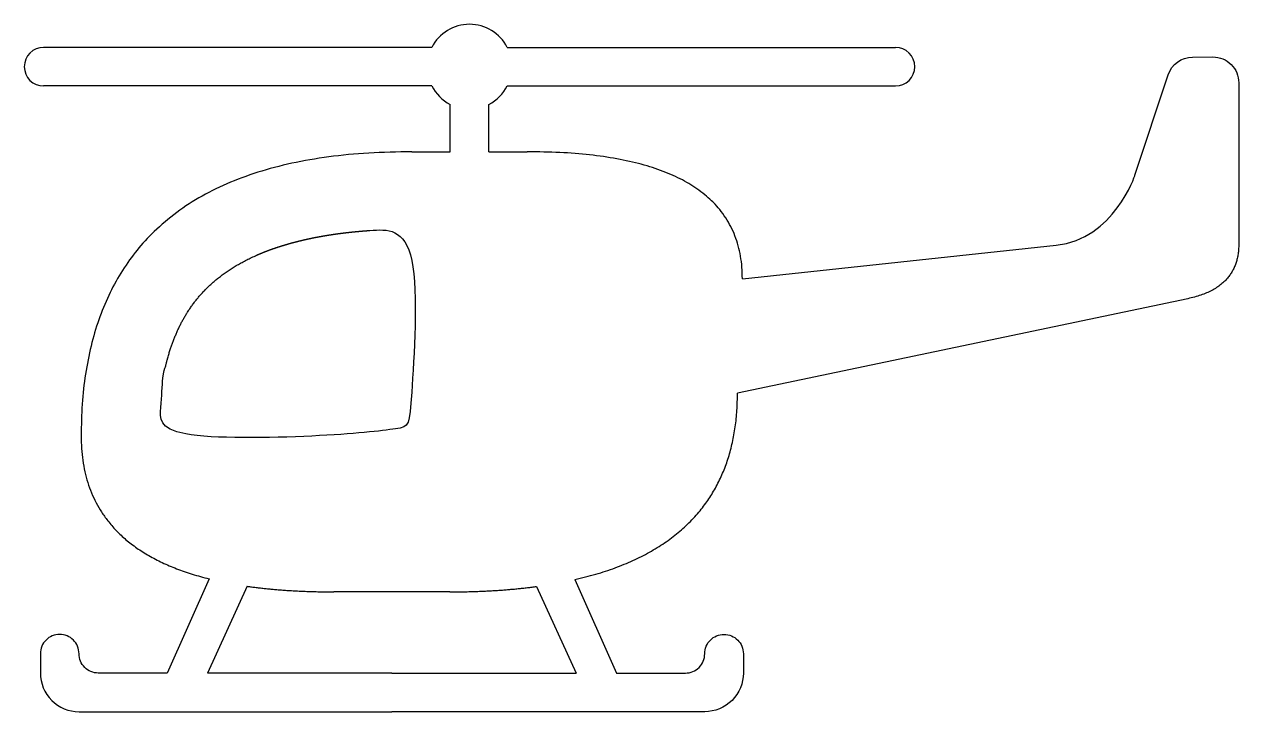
# Model space of a CAD drawing. Header units: inches. Extents: x 253 to 340, y -22 to 106.
# Drawn here: x 292.92 to 340.07, y 79.16 to 105.84 of the extents above.
import ezdxf

# ---------------------------------------------------------------- set-up
doc = ezdxf.new("R2010")
doc.units = ezdxf.units.IN
doc.header["$MEASUREMENT"] = 0

msp = doc.modelspace()

# ---------------------------------------------------------------- linework, layer by layer
for points in [[(308.743, 104.946), (293.672, 104.946)], [(311.672, 104.946), (326.743, 104.946)], [(308.743, 103.446), (293.672, 103.446)], [(311.672, 103.446), (326.743, 103.446)], [(309.458, 100.894), (309.458, 102.732)], [(310.958, 100.894), (310.958, 102.732)], [(307.964, 100.894), (309.458, 100.894)], [(310.958, 100.894), (312.451, 100.894)], [(320.801, 95.967), (332.979, 97.264)], [(338.096, 95.192), (320.612, 91.527)], [(300.094, 84.318), (298.466, 80.662)], [(301.576, 84.031), (300.039, 80.662)], [(312.813, 84.022), (314.347, 80.662)], [(314.302, 84.29), (315.92, 80.662)], [(309.44, 83.813), (304.946, 83.813)], [(307.193, 80.662), (300.039, 80.662)], [(307.193, 80.662), (314.347, 80.662)]]:
    msp.add_lwpolyline(points)
for points in [[(336.043, 99.984), (337.329, 103.881, -0.32252), (338.275, 104.568), (339.065, 104.572, -0.415449), (340.07, 103.572), (340.07, 97.294)], [(298.466, 80.662), (295.797, 80.662, -0.414214), (295.047, 81.412), (295.047, 81.412, 0.414214), (294.297, 82.162), (294.297, 82.162, 0.414214), (293.547, 81.412), (293.547, 80.662, 0.414214), (295.047, 79.162), (307.193, 79.162)], [(315.92, 80.662), (318.589, 80.662, 0.414214), (319.339, 81.412), (319.339, 81.412, -0.414214), (320.089, 82.162), (320.089, 82.162, -0.414214), (320.839, 81.412), (320.839, 80.662, -0.414214), (319.339, 79.162), (307.193, 79.162)]]:
    msp.add_lwpolyline(points, format="xyb")
for centre, radius, start, end in [((310.208, 104.196), 1.645, 27.1232, 152.8768), ((293.672, 104.196), 0.75, 90, 270), ((326.743, 104.196), 0.75, 270, 90), ((310.208, 104.196), 1.645, 207.1232, 242.8768), ((310.208, 104.196), 1.645, 297.1232, 332.8768)]:
    msp.add_arc(centre, radius, start, end)
for points, degree in [([(307.964, 100.894), (295.128, 100.894), (295.128, 89.86)], 2), ([(320.801, 95.967), (320.801, 100.894), (312.451, 100.894)], 2), ([(332.979, 97.264), (335.225, 97.504), (336.043, 99.984), (336.043, 99.984)], 3), ([(340.07, 97.294), (340.07, 95.606), (338.096, 95.192)], 2), ([(314.302, 84.29), (320.612, 85.73), (320.612, 91.527)], 2), ([(295.128, 89.86), (295.128, 85.56), (300.094, 84.318)], 2), ([(301.576, 84.031), (303.085, 83.813), (304.946, 83.813)], 2), ([(309.44, 83.813), (311.277, 83.813), (312.813, 84.022)], 2)]:
    msp.add_open_spline(points, degree=degree)
msp.add_rational_spline([(306.336, 97.84), (306.295, 97.837), (306.255, 97.834), (306.215, 97.831), (306.174, 97.828), (306.134, 97.825), (306.094, 97.822), (306.055, 97.818), (306.015, 97.815), (305.975, 97.812), (305.936, 97.808), (305.897, 97.804), (305.857, 97.801), (305.818, 97.797), (305.779, 97.794), (305.741, 97.79), (305.702, 97.786), (305.663, 97.782), (305.625, 97.778), (305.587, 97.774), (305.548, 97.77), (305.51, 97.765), (305.472, 97.761), (305.434, 97.757), (305.396, 97.752), (305.359, 97.748), (305.321, 97.743), (305.284, 97.739), (305.247, 97.734), (305.21, 97.729), (305.173, 97.724), (305.136, 97.719), (305.099, 97.715), (305.062, 97.709), (305.026, 97.704), (304.989, 97.699), (304.953, 97.694), (304.917, 97.689), (304.881, 97.683), (304.845, 97.678), (304.809, 97.673), (304.773, 97.667), (304.738, 97.661), (304.702, 97.656), (304.667, 97.65), (304.632, 97.644), (304.597, 97.638), (304.562, 97.632), (304.527, 97.626), (304.492, 97.62), (304.458, 97.614), (304.423, 97.608), (304.389, 97.602), (304.355, 97.595), (304.321, 97.589), (304.287, 97.583), (304.253, 97.576), (304.219, 97.57), (304.185, 97.563), (304.152, 97.556), (304.119, 97.55), (304.085, 97.543), (304.052, 97.536), (304.019, 97.529), (303.986, 97.522), (303.954, 97.515), (303.921, 97.508), (303.889, 97.501), (303.856, 97.493), (303.824, 97.486), (303.792, 97.479), (303.76, 97.471), (303.728, 97.464), (303.696, 97.456), (303.665, 97.449), (303.633, 97.441), (303.602, 97.434), (303.57, 97.426), (303.539, 97.418), (303.508, 97.41), (303.477, 97.402), (303.447, 97.394), (303.416, 97.386), (303.385, 97.378), (303.355, 97.37), (303.325, 97.362), (303.294, 97.354), (303.264, 97.345), (303.235, 97.337), (303.205, 97.329), (303.175, 97.32), (303.146, 97.312), (303.116, 97.303), (303.087, 97.294), (303.057, 97.286), (303.028, 97.277), (302.999, 97.268), (302.971, 97.259), (302.942, 97.25), (302.913, 97.241), (302.885, 97.233), (302.856, 97.223), (302.828, 97.214), (302.8, 97.205), (302.772, 97.196), (302.744, 97.187), (302.716, 97.177), (302.689, 97.168), (302.661, 97.159), (302.634, 97.149), (302.606, 97.14), (302.579, 97.13), (302.552, 97.121), (302.525, 97.111), (302.498, 97.101), (302.471, 97.091), (302.445, 97.082), (302.418, 97.072), (302.392, 97.062), (302.366, 97.052), (302.339, 97.042), (302.313, 97.032), (302.287, 97.022), (302.262, 97.012), (302.236, 97.002), (302.21, 96.991), (302.185, 96.981), (302.16, 96.971), (302.134, 96.96), (302.109, 96.95), (302.084, 96.94), (302.059, 96.929), (302.034, 96.919), (302.01, 96.908), (301.985, 96.897), (301.961, 96.887), (301.936, 96.876), (301.912, 96.865), (301.888, 96.854), (301.864, 96.843), (301.84, 96.833), (301.816, 96.822), (301.793, 96.811), (301.769, 96.8), (301.745, 96.789), (301.722, 96.777), (301.699, 96.766), (301.676, 96.755), (301.653, 96.744), (301.63, 96.733), (301.607, 96.721), (301.584, 96.71), (301.562, 96.699), (301.539, 96.687), (301.517, 96.676), (301.495, 96.664), (301.473, 96.653), (301.451, 96.641), (301.429, 96.629), (301.407, 96.618), (301.385, 96.606), (301.364, 96.594), (301.342, 96.582), (301.3, 96.559), (301.257, 96.535), (301.215, 96.511), (301.174, 96.487), (301.133, 96.462), (301.092, 96.438), (301.052, 96.413), (301.012, 96.389), (300.973, 96.364), (300.934, 96.339), (300.895, 96.313), (300.857, 96.288), (300.819, 96.262), (300.781, 96.237), (300.744, 96.211), (300.707, 96.185), (300.671, 96.159), (300.634, 96.132), (300.599, 96.106), (300.563, 96.079), (300.528, 96.052), (300.494, 96.026), (300.459, 95.998), (300.425, 95.971), (300.392, 95.944), (300.358, 95.916), (300.325, 95.888), (300.292, 95.86), (300.26, 95.832), (300.228, 95.804), (300.196, 95.775), (300.164, 95.747), (300.133, 95.718), (300.102, 95.689), (300.072, 95.66), (300.041, 95.631), (300.012, 95.601), (299.982, 95.571), (299.952, 95.542), (299.923, 95.512), (299.894, 95.481), (299.865, 95.451), (299.837, 95.42), (299.809, 95.39), (299.781, 95.358), (299.753, 95.327), (299.726, 95.296), (299.699, 95.264), (299.672, 95.232), (299.645, 95.2), (299.619, 95.168), (299.593, 95.136), (299.567, 95.103), (299.541, 95.07), (299.516, 95.036), (299.491, 95.003), (299.466, 94.969), (299.441, 94.935), (299.417, 94.901), (299.392, 94.866), (299.368, 94.832), (299.344, 94.797), (299.321, 94.761), (299.297, 94.726), (299.274, 94.69), (299.251, 94.654), (299.229, 94.617), (299.206, 94.581), (299.184, 94.543), (299.162, 94.506), (299.14, 94.468), (299.118, 94.431), (299.097, 94.392), (299.075, 94.354), (299.054, 94.315), (299.033, 94.276), (299.012, 94.236), (298.992, 94.196), (298.972, 94.156), (298.951, 94.116), (298.932, 94.075), (298.912, 94.034), (298.892, 93.992), (298.873, 93.95), (298.854, 93.908), (298.835, 93.865), (298.817, 93.822), (298.798, 93.779), (298.78, 93.735), (298.762, 93.691), (298.744, 93.647), (298.727, 93.602), (298.709, 93.557), (298.692, 93.511), (298.675, 93.465), (298.658, 93.419), (298.65, 93.395), (298.642, 93.372), (298.634, 93.349), (298.626, 93.325), (298.618, 93.301), (298.61, 93.277), (298.602, 93.253), (298.594, 93.23), (298.586, 93.205), (298.578, 93.181), (298.571, 93.157), (298.563, 93.132), (298.556, 93.108), (298.548, 93.083), (298.541, 93.059), (298.533, 93.034), (298.526, 93.009), (298.519, 92.984), (298.511, 92.959), (298.504, 92.933), (298.497, 92.908), (298.49, 92.883), (298.483, 92.857), (298.476, 92.831), (298.469, 92.806), (298.462, 92.78), (298.456, 92.754), (298.449, 92.728), (298.442, 92.702), (298.436, 92.675), (298.429, 92.649), (298.423, 92.622), (298.417, 92.596), (298.41, 92.569), (298.404, 92.542), (298.398, 92.515), (298.305, 92.102), (298.212, 91.689), (298.054, 90.985), (298.504, 90.423), (298.954, 89.86), (299.675, 89.86), (303.07, 89.86), (306.464, 89.86), (307.964, 89.86), (307.964, 91.36), (307.964, 93.995), (307.964, 96.63), (307.964, 97.894), (306.336, 97.84)], [1, 1, 1, 1, 1, 1, 1, 1, 1, 1, 1, 1, 1, 1, 1, 1, 1, 1, 1, 1, 1, 1, 1, 1, 1, 1, 1, 1, 1, 1, 1, 1, 1, 1, 1, 1, 1, 1, 1, 1, 1, 1, 1, 1, 1, 1, 1, 1, 1, 1, 1, 1, 1, 1, 1, 1, 1, 1, 1, 1, 1, 1, 1, 1, 1, 1, 1, 1, 1, 1, 1, 1, 1, 1, 1, 1, 1, 1, 1, 1, 1, 1, 1, 1, 1, 1, 1, 1, 1, 1, 1, 1, 1, 1, 1, 1, 1, 1, 1, 1, 1, 1, 1, 1, 1, 1, 1, 1, 1, 1, 1, 1, 1, 1, 1, 1, 1, 1, 1, 1, 1, 1, 1, 1, 1, 1, 1, 1, 1, 1, 1, 1, 1, 1, 1, 1, 1, 1, 1, 1, 1, 1, 1, 1, 1, 1, 1, 1, 1, 1, 1, 1, 1, 1, 1, 1, 1, 1, 1, 1, 1, 1, 1, 1, 1, 1, 1, 1, 1, 1, 1, 1, 1, 1, 1, 1, 1, 1, 1, 1, 1, 1, 1, 1, 1, 1, 1, 1, 1, 1, 1, 1, 1, 1, 1, 1, 1, 1, 1, 1, 1, 1, 1, 1, 1, 1, 1, 1, 1, 1, 1, 1, 1, 1, 1, 1, 1, 1, 1, 1, 1, 1, 1, 1, 1, 1, 1, 1, 1, 1, 1, 1, 1, 1, 1, 1, 1, 1, 1, 1, 1, 1, 1, 1, 1, 1, 1, 1, 1, 1, 1, 1, 1, 1, 1, 1, 1, 1, 1, 1, 1, 1, 1, 1, 1, 1, 1, 1, 1, 1, 1, 1, 1, 1, 1, 1, 1, 1, 1, 1, 1, 1, 1, 1, 1, 1, 1, 1, 1, 1, 1, 1, 1, 1, 1, 1, 1, 0.901304994641, 1, 0.901304994641, 1, 1, 1, 0.707106781187, 1, 1, 1, 1, 1], degree=2, knots=[0, 0, 0, 1, 1, 2, 2, 3, 3, 4, 4, 5, 5, 6, 6, 7, 7, 8, 8, 9, 9, 10, 10, 11, 11, 12, 12, 13, 13, 14, 14, 15, 15, 16, 16, 17, 17, 18, 18, 19, 19, 20, 20, 21, 21, 22, 22, 23, 23, 24, 24, 25, 25, 26, 26, 27, 27, 28, 28, 29, 29, 30, 30, 31, 31, 32, 32, 33, 33, 34, 34, 35, 35, 36, 36, 37, 37, 38, 38, 39, 39, 40, 40, 41, 41, 42, 42, 43, 43, 44, 44, 45, 45, 46, 46, 47, 47, 48, 48, 49, 49, 50, 50, 51, 51, 52, 52, 53, 53, 54, 54, 55, 55, 56, 56, 57, 57, 58, 58, 59, 59, 60, 60, 61, 61, 62, 62, 63, 63, 64, 64, 65, 65, 66, 66, 67, 67, 68, 68, 69, 69, 70, 70, 71, 71, 72, 72, 73, 73, 74, 74, 75, 75, 76, 76, 77, 77, 78, 78, 79, 79, 80, 80, 81, 81, 82, 82, 83, 83, 84, 84, 85, 85, 86, 86, 87, 87, 88, 88, 89, 89, 90, 90, 91, 91, 92, 92, 93, 93, 94, 94, 95, 95, 96, 96, 97, 97, 98, 98, 99, 99, 100, 100, 101, 101, 102, 102, 103, 103, 104, 104, 105, 105, 106, 106, 107, 107, 108, 108, 109, 109, 110, 110, 111, 111, 112, 112, 113, 113, 114, 114, 115, 115, 116, 116, 117, 117, 118, 118, 119, 119, 120, 120, 121, 121, 122, 122, 123, 123, 124, 124, 125, 125, 126, 126, 127, 127, 128, 128, 129, 129, 130, 130, 131, 131, 132, 132, 133, 133, 134, 134, 135, 135, 136, 136, 137, 137, 138, 138, 139, 139, 140, 140, 141, 141, 142, 142, 143, 143, 144, 144, 145, 145, 146, 146, 147, 147, 148, 148, 148.896047, 148.896047, 149.792095, 149.792095, 150.792095, 150.792095, 152.362891, 152.362891, 153.362891, 153.362891, 154.362891, 154.362891, 154.362891])

doc.saveas('drawing.dxf')
